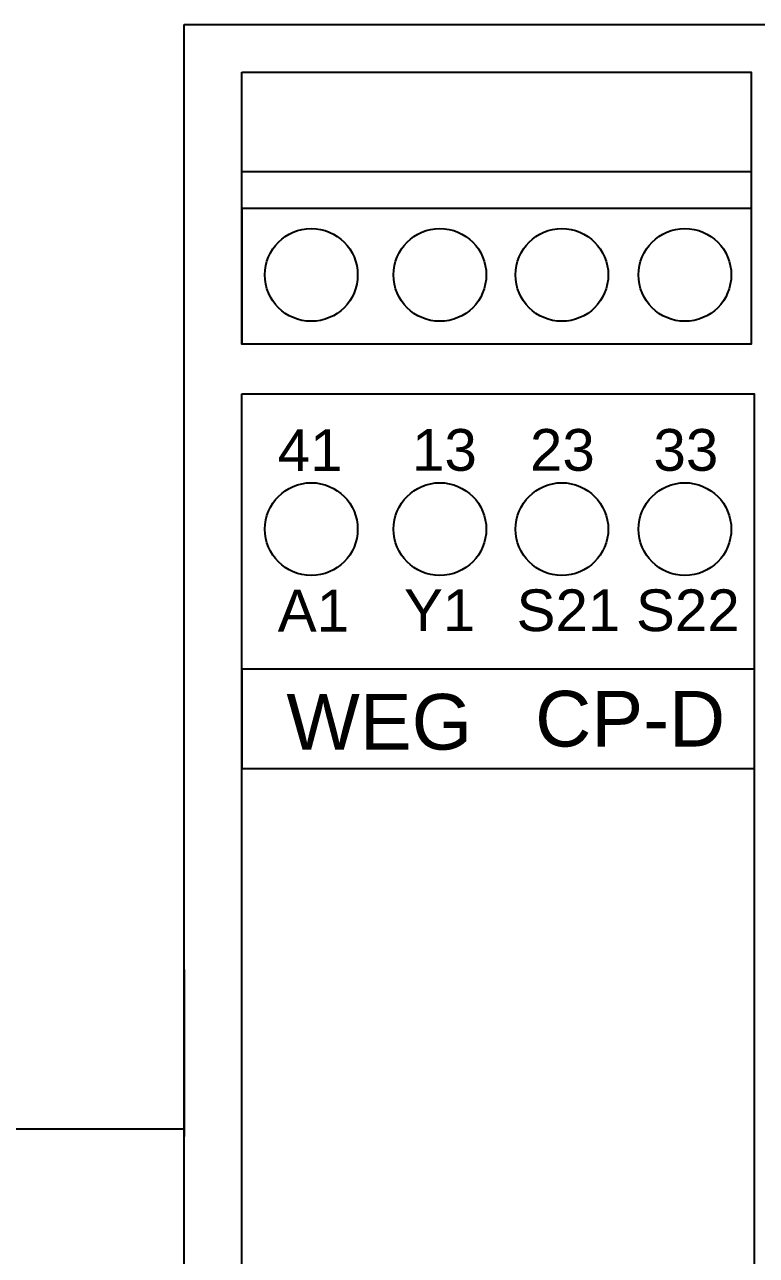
# Model space of a CAD drawing. Header units: millimetres. Extents: x -72 to 2978, y -1067 to 2817.
# Drawn here: x 220.79 to 247.07, y 1436.11 to 1480.34 of the extents above; entities that cross this region are included whole.
import ezdxf

# ---------------------------------------------------------------- set-up
doc = ezdxf.new("R2010")
doc.units = ezdxf.units.MM
doc.styles.get("Standard").update_dxf_attribs({"font": 'arial.ttf'})

msp = doc.modelspace()

# ---------------------------------------------------------------- linework, layer by layer
for p, q in [((226.523, 1480.339), (249.023, 1480.339)), ((226.523, 1367.239), (226.523, 1480.339)), ((228.59, 1473.74), (228.59, 1475.062)), ((228.59, 1475.062), (246.89, 1475.062)), ((228.59, 1473.74), (246.89, 1473.74)), ((228.59, 1473.74), (228.59, 1468.855)), ((228.587, 1457.187), (247.005, 1457.187)), ((228.59, 1457.187), (228.59, 1453.604)), ((228.587, 1453.604), (247.005, 1453.604)), ((226.523, 1446.389), (226.523, 1440.389))]:
    msp.add_line(p, q)
at = {"color": 6, "linetype": 'ByBlock'}
msp.add_line((220.023, 1440.664), (226.523, 1440.664), dxfattribs=at)
for points in [[(228.59, 1478.625), (246.89, 1478.625), (246.89, 1468.855), (228.59, 1468.855)], [(228.59, 1467.078), (246.996, 1467.078), (246.996, 1379.684), (228.59, 1379.684)]]:
    msp.add_lwpolyline(points, close=True)
for centre in [(231.085, 1471.346), (235.705, 1471.346), (240.087, 1471.346), (244.506, 1471.346), (231.085, 1462.21), (235.705, 1462.21), (240.087, 1462.21), (244.506, 1462.21)]:
    msp.add_circle(centre, 1.667)

# ---------------------------------------------------------------- texts
at = {"attachment_point": 1}
for s, heights, insert, char_height in [('41', [0], (229.881, 1465.795), 1.5), ('13', [0], (234.704, 1465.808), 1.5), ('23', [0], (238.941, 1465.808), 1.5), ('33', [0], (243.377, 1465.808), 1.5), ('A1', [0], (229.881, 1460.032), 1.5), ('Y1', [0], (234.416, 1460.045), 1.5), ('S21', [0], (238.46, 1460.045), 1.5), ('S22', [0], (242.749, 1460.045), 1.5), ('CP-D', [2.585], (239.127, 1456.399), 2), ('WEG', [2.585], (230.193, 1456.288), 2)]:
    msp.add_mtext_dynamic_manual_height_columns(s, width=2.25483, gutter_width=12.5, heights=heights, dxfattribs=dict(at, insert=insert, char_height=char_height))

doc.saveas('drawing.dxf')
